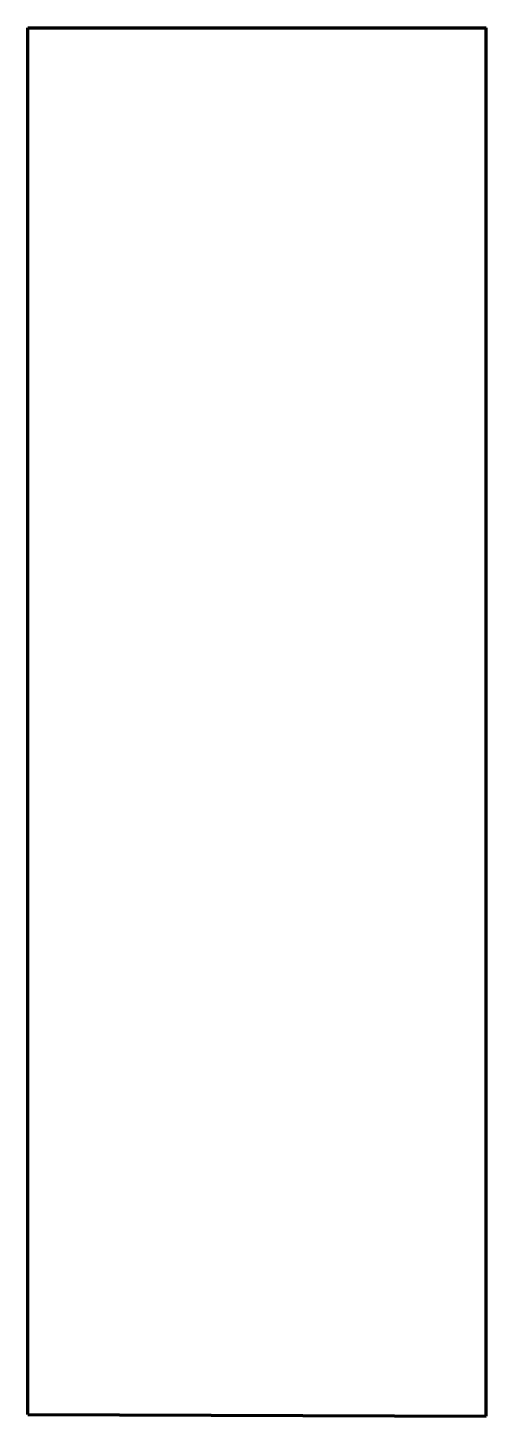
# Model space of a CAD drawing. Header units: inches. Extents: x 0 to 33, y 0 to 101.
import ezdxf

# ---------------------------------------------------------------- set-up
doc = ezdxf.new("R2010")
doc.units = ezdxf.units.IN
doc.header["$MEASUREMENT"] = 0
doc.layers.get('0').update_dxf_attribs({"linetype": 'CONTINUOUS'})

msp = doc.modelspace()

# ---------------------------------------------------------------- linework, layer by layer
at = {"color": 7, "lineweight": 90}
for p, q in [((0, 0.125), (0, 100.9375)), ((0, 100.9375), (33.3125, 100.9375)), ((33.3125, 0), (33.3125, 100.9375)), ((0, 0.125), (33.3125, 0))]:
    msp.add_line(p, q, dxfattribs=at)

doc.saveas('drawing.dxf')
